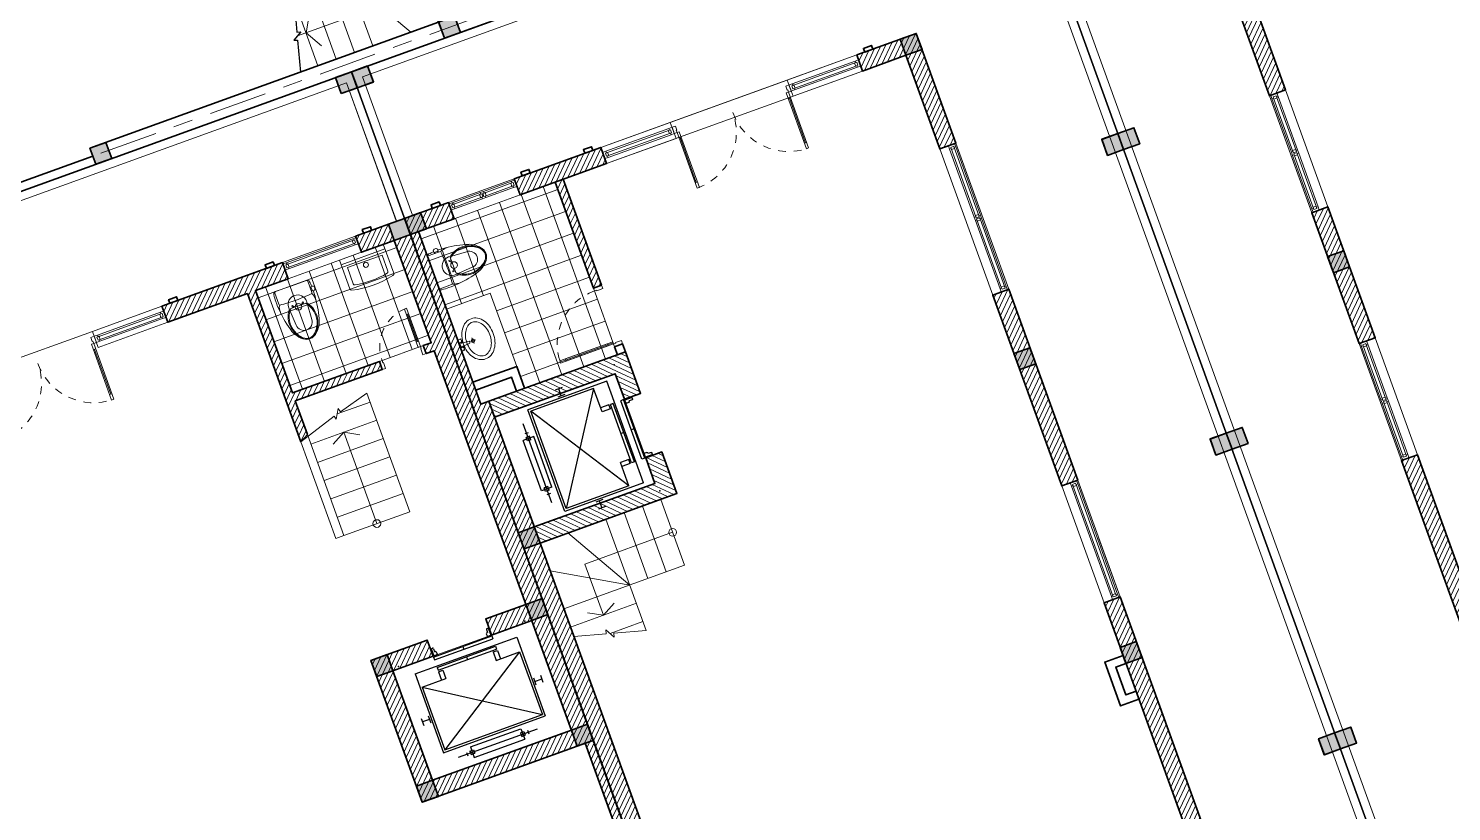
# Model space of a CAD drawing. Header units: millimetres. Extents: x 567980 to 569372, y 2065777 to 2066674.
# Drawn here: x 568701.67 to 568719.97, y 2066236.21 to 2066246.29 of the extents above; entities that cross this region are included whole.
import ezdxf

# ---------------------------------------------------------------- set-up
doc = ezdxf.new("R2010")
doc.units = ezdxf.units.MM
for name, pattern in [('CENTER', [3, 1.5, -0.5, 0.5, -0.5]), ('HIDDEN', [0.75, 0.5, -0.25]), ('HIDDEN2', [0.1875, 0.125, -0.0625])]:
    doc.linetypes.add(name, pattern=pattern)
for name, color, linetype, lineweight in [('A-COT VACH', 2, 'Continuous', 35), ('A-CUA', 25, 'Continuous', 5), ('A-HATCH', 251, 'Continuous', 5), ('A-KINH', 152, 'Continuous', 13), ('A-KY HIEU', 34, 'Continuous', 20), ('A-NET CAT', 214, 'Continuous', 30), ('A-NET THAY', 125, 'Continuous', 18), ('A-NOI THAT', 44, 'Continuous', 9), ('A-TRUC', 250, 'CENTER', 5), ('A-TUONG', 255, 'Continuous', 35), ('boDnv', 54, 'Continuous', 25), ('E-NoiThat', 32, 'Continuous', 9)]:
    doc.layers.add(name, color=color, linetype=linetype, lineweight=lineweight)
for name, color, linetype in [('A-NOITHAT', 252, 'Continuous'), ('ChiaLo', 128, 'CENTER'), ('LoLK', 6, 'Continuous')]:
    doc.layers.add(name, color=color, linetype=linetype)
pattern_1 = [(45, (-145477.46, 881910), (-39.7747564, 39.7747564), [])]
pattern_2 = [(45.000061, (-272.24586, 729.718506), (-0.039774799, 0.039774714), [])]
pattern_3 = [(45, (0, 0), (-39.7748, 39.7748), [])]
pattern_4 = [(45.0000611, (-9276.452184, -2120.597196), (-0.03977479885, 0.03977471403), [])]
pattern_5 = [(45.000061, (-291.638894, 680.583354), (-0.039774799, 0.039774714), [])]

# ---------------------------------------------------------------- blocks, each defined once
blk = doc.blocks.new('NEN')
at = {"layer": 'ChiaLo', "ltscale": 5}
for points in [[(22.483, -138.604), (-21.838, -16.064)], [(-2.003, -129.707), (35.612, -116.102)], [(14.576, -143.204), (8.341, -125.966)]]:
    blk.add_lwpolyline(points, dxfattribs=at)
at = {"layer": 'LoLK'}
for points in [[(14.764, -117.262), (-4.044, -124.065), (-2.003, -129.707), (16.804, -122.904)], [(25.268, -119.843), (16.804, -122.904), (22.483, -138.604), (30.389, -134.004)], [(16.804, -122.904), (8.341, -125.966), (14.576, -143.204), (22.483, -138.604)], [(8.341, -125.966), (-2.003, -129.707), (3.211, -144.125), (9.234, -146.312), (14.576, -143.204)]]:
    blk.add_lwpolyline(points, close=True, dxfattribs=at)
blk = doc.blocks.new('NEN I02')
at = {"layer": 'LoLK'}
for points in [[(-15.332, 29), (-15.332, 20), (1.363, 20), (-0.274, 29)], [(-21.332, 20), (-21.332, 0), (-15.332, 0), (-15.332, 20)], [(-15.332, 20), (-15.332, 11), (3, 11), (1.363, 20)], [(-15.332, 11), (-15.332, 0), (0, 0), (4.105, 4.919), (3, 11)]]:
    blk.add_lwpolyline(points, close=True, dxfattribs=at)
blk = doc.blocks.new('cot 220')
at = {"layer": 'A-COT VACH'}
h = blk.add_hatch(color=256, dxfattribs=at)
h.dxf.hatch_style = 1
h.paths.add_polyline_path([(110, 110), (-110, 110), (-110, -110), (110, -110)])
blk.add_lwpolyline([(-110, -110), (110, -110), (110, 110), (-110, 110)], close=True, dxfattribs=at)
blk = doc.blocks.new('C I2')
at = {"layer": 'A-NET THAY'}
for points in [[(0, 3049), (0, 0), (9000, 1637), (9000, 18332), (0, 18332), (0, 16332)], [(110, 3049), (110, 132), (8890, 1728), (8890, 18222), (110, 18222), (110, 16332)]]:
    blk.add_lwpolyline(points, dxfattribs=at)
at = {"layer": 'A-COT VACH', "xscale": -1}
for p in [(110, 18222), (8890, 14122), (8890, 10022), (8890, 5922)]:
    blk.add_blockref('cot 220', p, dxfattribs=at)
blk = doc.blocks.new('CI1')
at = {"layer": 'A-NET THAY'}
for points in [[(0, 16332), (0, 18332), (-11000, 18332), (-11000, 3000), (-6081, -1106), (0, 0), (0, 3049)], [(-110, 16332), (-110, 18222), (-10890, 18222), (-10890, 3051), (-6050, -988), (-110, 92), (-110, 3049)]]:
    blk.add_lwpolyline(points, dxfattribs=at)
at = {"layer": 'A-COT VACH'}
blk.add_blockref('cot 220', (-110, 18222), dxfattribs=at)
blk = doc.blocks.new('AP11B2')
at = {"layer": 'A-NOITHAT'}
for p, q in [((558, 1417), (-568, 1417)), ((-435, 1392), (-435, 1442)), ((-385, 1392), (-385, 1442)), ((-335, 1442), (-385, 1442)), ((-335, 1392), (-385, 1392)), ((360, 1492), (-360, 1492)), ((-360, 1342), (-360, 1492)), ((360, 1342), (-360, 1342)), ((-335, 1392), (-335, 1442)), ((385, 1442), (335, 1442)), ((335, 1392), (335, 1442)), ((385, 1392), (335, 1392)), ((360, 1342), (360, 1492)), ((385, 1392), (385, 1442)), ((435, 1392), (435, 1442)), ((-725, 166), (-725, 1292)), ((725, 1292), (-725, 1292)), ((-695, 366), (-695, 1262)), ((695, 1262), (-695, 1262)), ((695, 366), (-695, 1262)), ((-695, 366), (695, 1262)), ((695, 366), (695, 1262)), ((725, 166), (725, 1292)), ((-850, 757), (-850, 857)), ((-750, 807), (-850, 807)), ((-750, 757), (-750, 857)), ((750, 757), (750, 857)), ((750, 807), (850, 807)), ((850, 757), (850, 857)), ((-360, 366), (-695, 366)), ((-420, 246), (-420, 366)), ((-360, 246), (-420, 246)), ((417, 226), (-417, 226)), ((-417, 186), (-417, 226)), ((-360, 246), (-360, 366)), ((0, 186), (0, 226)), ((695, 366), (360, 366)), ((360, 246), (360, 366)), ((420, 246), (360, 246)), ((417, 186), (417, 226)), ((420, 246), (420, 366)), ((725, 166), (-725, 166)), ((417, 186), (-417, 186)), ((417, 79), (-417, 79)), ((-417, 39), (-417, 79)), ((417, 39), (-417, 39)), ((-407, -67), (-407, 25)), ((-367, 25), (-407, 25)), ((-357, -15), (-357, 15)), ((0, 39), (0, 79)), ((357, -15), (357, 15)), ((407, 25), (367, 25)), ((407, -67), (407, 25)), ((417, 39), (417, 79)), ((-387, -77), (-397, -77)), ((-377, -67), (-377, -25)), ((-367, -25), (-377, -25)), ((377, -25), (367, -25)), ((377, -67), (377, -25)), ((397, -77), (387, -77))]:
    blk.add_line(p, q, dxfattribs=at)
for centre, start, end in [((-367, 15), 0, 90), ((367, 15), 90, 180), ((-397, -67), 180, 270), ((-387, -67), 270, 0), ((-367, -15), 270, 0), ((367, -15), 180, 270), ((387, -67), 180, 270), ((397, -67), 270, 0)]:
    blk.add_arc(centre, 10, start, end, dxfattribs=at)
for p in [(-900, 0), (900, 0)]:
    blk.add_point(p, dxfattribs=at)
blk = doc.blocks.new('thang may')
at = {"layer": 'A-HATCH'}
h = blk.add_hatch(dxfattribs=at)
h.set_pattern_fill('ANSI31', color=256, scale=450)
h.set_pattern_definition(pattern_1)
h.paths.add_polyline_path([(0, 0), (-2120, 0), (-2120, 1940), (-1350, 1940), (-1350, 1720), (-1900, 1720), (-1900, 220), (0, 220)])
h = blk.add_hatch(dxfattribs=at)
h.set_pattern_fill('ANSI31', color=256, scale=450)
h.set_pattern_definition(pattern_1)
edge = h.paths.add_edge_path()
edge.add_line((0, 1720), (0, 1940))
edge.add_line((0, 1940), (-550, 1940))
edge.add_line((-550, 1940), (-550, 1720))
edge.add_line((-550, 1720), (0, 1720))
at = {"layer": 'A-NET THAY'}
blk.add_line((-1350, 1720), (-550, 1720), dxfattribs=at)
at = {"layer": 'A-TUONG'}
blk.add_lwpolyline([(0, 0), (-2120, 0), (-2120, 1940), (-1350, 1940), (-1350, 1720), (-1900, 1720), (-1900, 220), (0, 220)], close=True, dxfattribs=at)
blk.add_lwpolyline([(0, 1720), (0, 1940), (-550, 1940), (-550, 1720), (0, 1720)], dxfattribs=at)
at = {"layer": 'E-NoiThat', "xscale": 0.9583333333333351, "yscale": 0.9583333333333351, "zscale": 0.9583333333333351, "rotation": 180}
blk.add_blockref('AP11B2', (-950, 1744), dxfattribs=at)
blk = doc.blocks.new('A$C309909F8')
at = {"linetype": 'Continuous'}
for p, q in [((0, 0), (0, 393)), ((600, 0), (600, 393)), ((62, 125), (62, 345)), ((537, 125), (537, 345)), ((600, 62), (0, 62)), ((537, 125), (62, 125)), ((600, 0), (0, 0))]:
    blk.add_line(p, q, dxfattribs=at)
blk.add_circle((300, 172), 32.5, dxfattribs=at)
for centre, radius, start, end in [((25, 393), 25, 103.0639, 180), ((300, -792), 1242, 76.9429, 103.0639), ((85, 345), 22.5, 100.7136, 180), ((300, -792), 1179, 79.2936, 100.7136), ((515, 345), 22.5, 0, 79.2936), ((575, 393), 25, 0, 76.9429)]:
    blk.add_arc(centre, radius, start, end, dxfattribs=at)
blk = doc.blocks.new('xi')
for p, q in [((31751, -119432), (31751, -119586)), ((31977, -119418), (31763, -119418)), ((31977, -119418), (32191, -119418)), ((32202, -119432), (32202, -119586)), ((32234, -119513), (32202, -119517)), ((32215, -119526), (32202, -119526)), ((32215, -119516), (32215, -119571)), ((32256, -119534), (32256, -119553)), ((31855, -119684), (31870, -119914)), ((31858, -119700), (31867, -119700)), ((31879, -119691), (32075, -119691)), ((31900, -119663), (31900, -119691)), ((31902, -119661), (31912, -119661)), ((31914, -119663), (31914, -119691)), ((31914, -119678), (31927, -119678)), ((31929, -119680), (31929, -119691)), ((32025, -119680), (32025, -119691)), ((32040, -119678), (32027, -119678)), ((32040, -119663), (32040, -119691)), ((32052, -119661), (32042, -119661)), ((32054, -119663), (32054, -119691)), ((32098, -119684), (32083, -119914)), ((32096, -119700), (32087, -119700)), ((32215, -119563), (32202, -119563)), ((32234, -119573), (32202, -119569))]:
    blk.add_line(p, q)
blk.add_circle((31977, -119703), 42.5)
for points in [[(31732, -119673), (31727, -119629), (31725, -119585), (31726, -119541)], [(31726, -119541), (31726, -119510), (31728, -119478), (31732, -119447)], [(31732, -119447), (31733, -119431), (31746, -119418), (31763, -119418)], [(31751, -119432), (31751, -119424), (31758, -119418), (31766, -119418)], [(32187, -119418), (32195, -119418), (32202, -119424), (32202, -119432)], [(32191, -119418), (32207, -119418), (32220, -119431), (32221, -119447)], [(32221, -119447), (32224, -119469), (32226, -119492), (32226, -119514)], [(31790, -119971), (31759, -119874), (31740, -119774), (31732, -119673)], [(31735, -119709), (31735, -119679), (31738, -119650), (31744, -119622)], [(31744, -119622), (31747, -119614), (31752, -119607), (31758, -119601)], [(31758, -119601), (31754, -119597), (31751, -119592), (31751, -119586)], [(31977, -119611), (31904, -119610), (31831, -119607), (31758, -119601)], [(31801, -119805), (31810, -119769), (31827, -119734), (31850, -119704)], [(31820, -119788), (31832, -119754), (31849, -119723), (31871, -119695)], [(31850, -119704), (31852, -119701), (31854, -119700), (31858, -119700)], [(31871, -119695), (31873, -119692), (31875, -119691), (31879, -119691)], [(31900, -119663), (31900, -119662), (31901, -119661), (31902, -119661)], [(31912, -119661), (31913, -119661), (31914, -119662), (31914, -119663)], [(31927, -119678), (31928, -119678), (31929, -119679), (31929, -119680)], [(32195, -119601), (32122, -119607), (32050, -119610), (31977, -119611)], [(32025, -119680), (32025, -119679), (32026, -119678), (32027, -119678)], [(32040, -119663), (32040, -119662), (32041, -119661), (32042, -119661)], [(32052, -119661), (32053, -119661), (32054, -119662), (32054, -119663)], [(32075, -119691), (32078, -119691), (32081, -119692), (32083, -119695)], [(32083, -119695), (32104, -119723), (32122, -119754), (32134, -119788)], [(32096, -119700), (32099, -119700), (32102, -119701), (32104, -119704)], [(32104, -119704), (32127, -119734), (32143, -119769), (32152, -119805)], [(32221, -119673), (32214, -119774), (32194, -119874), (32163, -119971)], [(32202, -119586), (32202, -119592), (32199, -119597), (32195, -119601)], [(32195, -119601), (32201, -119607), (32206, -119614), (32209, -119622)], [(32209, -119622), (32215, -119650), (32218, -119679), (32218, -119709)], [(32228, -119573), (32227, -119606), (32225, -119639), (32221, -119673)], [(31797, -119926), (31789, -119886), (31790, -119845), (31801, -119805)], [(31899, -120097), (31831, -120035), (31796, -119943), (31805, -119851)], [(31805, -119851), (31807, -119829), (31812, -119808), (31820, -119788)], [(32148, -119851), (32158, -119943), (32123, -120035), (32054, -120097)], [(32134, -119788), (32141, -119808), (32146, -119829), (32148, -119851)], [(32152, -119805), (32163, -119845), (32165, -119886), (32157, -119926)], [(31803, -120001), (31798, -119992), (31793, -119981), (31790, -119971)], [(31882, -120098), (31839, -120049), (31809, -119990), (31797, -119926)], [(31868, -120091), (31842, -120065), (31820, -120035), (31803, -120001)], [(31977, -120138), (31936, -120138), (31896, -120121), (31868, -120091)], [(31977, -120018), (31919, -120018), (31872, -119972), (31870, -119914)], [(32083, -119914), (32082, -119972), (32034, -120018), (31977, -120018)], [(32085, -120091), (32057, -120121), (32018, -120138), (31977, -120138)], [(32157, -119926), (32144, -119990), (32115, -120049), (32071, -120098)], [(32151, -120001), (32134, -120035), (32112, -120065), (32085, -120091)], [(32163, -119971), (32160, -119981), (32156, -119992), (32151, -120001)], [(32054, -120097), (32010, -120138), (31943, -120138), (31899, -120097)]]:
    blk.add_open_spline(points, degree=3)
for points in [[(32234, -119513), (32245, -119512), (32256, -119521), (32256, -119533), (32256, -119534), (32256, -119534), (32256, -119534)], [(31855, -119684), (31847, -119617), (31896, -119556), (31963, -119549), (31968, -119548), (31972, -119548), (31977, -119548)], [(31977, -119548), (32044, -119548), (32099, -119603), (32099, -119670), (32099, -119675), (32099, -119679), (32098, -119684)], [(32256, -119553), (32256, -119564), (32246, -119574), (32234, -119574), (32234, -119574), (32234, -119574), (32234, -119573)], [(32071, -120098), (32024, -120150), (31944, -120154), (31892, -120107), (31888, -120104), (31885, -120101), (31882, -120098)]]:
    blk.add_open_spline(points, degree=3, knots=[0, 0, 0, 0, 1, 1, 1, 2, 2, 2, 2])
blk = doc.blocks.new('*U367')
at = {"layer": 'A-CUA', "color": 32}
for points in [[(60, -40), (45, -40), (45, -18), (0, -18), (0, -40), (0, -40), (0, -82), (0, -82), (0, -103), (45, -103), (45, -82), (60, -82)], [(30, -82), (60, -82), (60, -40), (30, -40)], [(940, -40), (955, -40), (955, -18), (1000, -18), (1000, -40), (1000, -40), (1000, -82), (1000, -82), (1000, -103), (955, -103), (955, -82), (940, -82)], [(970, -82), (940, -82), (940, -40), (970, -40)]]:
    blk.add_lwpolyline(points, close=True, dxfattribs=at)
at = {"layer": 'A-CUA', "color": 37, "lineweight": -2}
for points in [[(45, -18), (955, -18), (955, -40), (45, -40)], [(45, -82), (955, -82), (955, -103), (45, -103)]]:
    blk.add_lwpolyline(points, close=True, dxfattribs=at)
blk = doc.blocks.new('*U368')
at = {"layer": 'A-CUA', "color": 32}
for points in [[(60, -40), (45, -40), (45, -18), (0, -18), (0, -40), (0, -40), (0, -82), (0, -82), (0, -103), (45, -103), (45, -82), (60, -82)], [(30, -82), (60, -82), (60, -40), (30, -40)], [(890, -40), (905, -40), (905, -18), (950, -18), (950, -40), (950, -40), (950, -82), (950, -82), (950, -103), (905, -103), (905, -82), (890, -82)], [(920, -82), (890, -82), (890, -40), (920, -40)]]:
    blk.add_lwpolyline(points, close=True, dxfattribs=at)
at = {"layer": 'A-CUA', "color": 37, "lineweight": -2}
for points in [[(45, -18), (905, -18), (905, -40), (45, -40)], [(45, -82), (905, -82), (905, -103), (45, -103)]]:
    blk.add_lwpolyline(points, close=True, dxfattribs=at)
blk = doc.blocks.new('*U375')
for p, q in [((90, -100), (50, -100)), ((70, -100), (70, -917)), ((2043, -100), (2083, -100)), ((2063, -100), (2063, -917)), ((90, -917), (50, -917)), ((2043, -917), (2083, -917))]:
    blk.add_line(p, q)
for points in [[(0, 113), (60, 113), (60, 40), (50, 40), (50, 0), (0, 0)], [(50, 0), (90, 0), (90, -1017), (50, -1017)], [(2083, 0), (2043, 0), (2043, -1017), (2083, -1017)], [(2133, 113), (2073, 113), (2073, 40), (2083, 40), (2083, 0), (2133, 0)]]:
    blk.add_lwpolyline(points, close=True)
at = {"linetype": 'HIDDEN2'}
for centre, start, end in [((50, 0), 270, 0), ((2083, 0), 180, 270)]:
    blk.add_arc(centre, 1017, start, end, dxfattribs=at)
blk = doc.blocks.new('*U376')
blk.add_line((-70, 100), (-70, 600))
for points in [[(-50, 0), (-50, 700), (-90, 700), (-90, 0)], [(-50, 100), (-90, 100), (-90, 600), (-50, 600)], [(-800, -147), (-740, -147), (-740, -40), (-750, -40), (-750, 0), (-800, 0)], [(0, -147), (-60, -147), (-60, -40), (-50, -40), (-50, 0), (0, 0)]]:
    blk.add_lwpolyline(points, close=True)
at = {"linetype": 'HIDDEN'}
blk.add_arc((-50, 0), 700, 90, 180, dxfattribs=at)
blk = doc.blocks.new('cum tm 2')
at = {"layer": 'A-HATCH'}
h = blk.add_hatch(dxfattribs=at)
h.set_pattern_fill('ANSI31', color=256, scale=450)
h.set_pattern_definition(pattern_3)
h.paths.add_polyline_path([(0, 0), (0, -220), (-1650, -220), (-1650, -570), (-1870, -570), (-1870, 0)])
h = blk.add_hatch(dxfattribs=at)
h.set_pattern_fill('ANSI31', color=256, scale=450)
h.set_pattern_definition(pattern_3)
edge = h.paths.add_edge_path()
edge.add_line((0, -1940), (-1870, -1940))
edge.add_line((-1870, -1940), (-1870, -1370))
edge.add_line((-1870, -1370), (-1650, -1370))
edge.add_line((-1650, -1370), (-1650, -1720))
edge.add_line((-1650, -1720), (0, -1720))
edge.add_line((0, -1720), (0, -1940))
at = {"layer": 'A-NET THAY'}
blk.add_line((-1650, -1370), (-1650, -570), dxfattribs=at)
at = {"layer": 'A-TUONG'}
for points in [[(0, 0), (0, -220), (-1650, -220), (-1650, -570), (-1870, -570), (-1870, 0), (0, 0)], [(0, -1940), (-1870, -1940), (-1870, -1370), (-1650, -1370), (-1650, -1720), (0, -1720), (0, -1940)]]:
    blk.add_lwpolyline(points, dxfattribs=at)
at = {"layer": 'E-NoiThat', "xscale": 0.9583333333333354, "yscale": 0.9583333333333354, "zscale": 0.9583333333333354, "rotation": 270}
blk.add_blockref('AP11B2', (-1674, -970), dxfattribs=at)
blk = doc.blocks.new('A$C78CE4EF6')
at = {"linetype": 'Continuous'}
for points in [[(40, 215, 0.136399), (60, 141, 0.10697), (119, 79, 0.081394), (196, 43, 0.069468), (290, 30, 0.069468), (384, 43, 0.081394), (461, 79, 0.10697), (520, 141, 0.136399), (540, 215, 0.136399), (520, 289, 0.10697), (461, 351, 0.081394), (384, 387, 0.069468), (290, 400, 0.069468), (196, 387, 0.081394), (119, 351, 0.10697), (60, 289, 0.136399)], [(83, 215, 0.136399), (97, 164, 0.10697), (144, 114, 0.081394), (208, 84, 0.069468), (290, 73, 0.069468), (372, 84, 0.081394), (436, 114, 0.10697), (483, 164, 0.136399), (497, 215, 0.136399), (483, 266, 0.10697), (436, 316, 0.081394), (372, 346, 0.069468), (290, 357, 0.069468), (208, 346, 0.081394), (144, 316, 0.10697), (97, 266, 0.136399)]]:
    blk.add_lwpolyline(points, format="xyb", close=True, dxfattribs=at)
for points in [[(273, 408), (220, 408), (220, 428), (220, 448), (290, 448), (360, 448), (360, 428), (360, 408), (308, 408)], [(323, 438), (258, 438)], [(260, 428), (271, 428)], [(320, 428), (310, 428)], [(255, 282), (290, 282), (326, 282)], [(290, 251), (290, 308)]]:
    blk.add_lwpolyline(points, dxfattribs=at)
blk.add_lwpolyline([(258, 418), (267, 418, -0.385832), (272, 413), (279, 326, 0.270314), (302, 326), (309, 413, -0.385832), (314, 418), (323, 418)], format="xyb", dxfattribs=at)
for centre, radius in [((240, 428), 20), ((340, 428), 20), ((290, 282), 21.6), ((290, 282), 17.2)]:
    blk.add_circle(centre, radius, dxfattribs=at)
blk = doc.blocks.new('*U370')
at = {"layer": 'A-CUA', "color": 32}
for points in [[(60, -40), (45, -40), (45, -18), (0, -18), (0, -40), (0, -40), (0, -82), (0, -82), (0, -103), (45, -103), (45, -82), (60, -82)], [(30, -82), (60, -82), (60, -40), (30, -40)], [(443, -82), (413, -82), (413, -40), (443, -40)], [(473, -82), (457, -82), (457, -40), (473, -40), (473, -18), (427, -18), (427, -40), (443, -40), (443, -82), (427, -82), (427, -103), (473, -103)], [(457, -82), (487, -82), (487, -40), (457, -40)], [(840, -40), (855, -40), (855, -18), (900, -18), (900, -40), (900, -40), (900, -82), (900, -82), (900, -103), (855, -103), (855, -82), (840, -82)], [(870, -82), (840, -82), (840, -40), (870, -40)]]:
    blk.add_lwpolyline(points, close=True, dxfattribs=at)
at = {"layer": 'A-CUA', "color": 37, "lineweight": -2}
for points in [[(45, -18), (427, -18), (427, -40), (45, -40)], [(45, -82), (427, -82), (427, -103), (45, -103)], [(855, -18), (473, -18), (473, -40), (855, -40)], [(855, -82), (473, -82), (473, -103), (855, -103)]]:
    blk.add_lwpolyline(points, close=True, dxfattribs=at)
blk = doc.blocks.new('*U372')
at = {"layer": 'A-CUA', "color": 32}
for points in [[(60, -40), (45, -40), (45, -18), (0, -18), (0, -40), (0, -40), (0, -82), (0, -82), (0, -103), (45, -103), (45, -82), (60, -82)], [(30, -82), (60, -82), (60, -40), (30, -40)], [(992, -82), (962, -82), (962, -40), (992, -40)], [(1022, -82), (1007, -82), (1007, -40), (1022, -40), (1022, -18), (977, -18), (977, -40), (992, -40), (992, -82), (977, -82), (977, -103), (1022, -103)], [(1007, -82), (1037, -82), (1037, -40), (1007, -40)], [(1940, -40), (1955, -40), (1955, -18), (2000, -18), (2000, -40), (2000, -40), (2000, -82), (2000, -82), (2000, -103), (1955, -103), (1955, -82), (1940, -82)], [(1970, -82), (1940, -82), (1940, -40), (1970, -40)]]:
    blk.add_lwpolyline(points, close=True, dxfattribs=at)
at = {"layer": 'A-CUA', "color": 37, "lineweight": -2}
for points in [[(45, -18), (977, -18), (977, -40), (45, -40)], [(45, -82), (977, -82), (977, -103), (45, -103)], [(1955, -18), (1022, -18), (1022, -40), (1955, -40)], [(1955, -82), (1022, -82), (1022, -103), (1955, -103)]]:
    blk.add_lwpolyline(points, close=True, dxfattribs=at)
blk = doc.blocks.new('*U407')
at = {"layer": 'A-CUA', "color": 32}
for points in [[(60, -40), (45, -40), (45, -18), (0, -18), (0, -40), (0, -40), (0, -82), (0, -82), (0, -103), (45, -103), (45, -82), (60, -82)], [(30, -82), (60, -82), (60, -40), (30, -40)], [(1540, -40), (1555, -40), (1555, -18), (1600, -18), (1600, -40), (1600, -40), (1600, -82), (1600, -82), (1600, -103), (1555, -103), (1555, -82), (1540, -82)], [(1570, -82), (1540, -82), (1540, -40), (1570, -40)]]:
    blk.add_lwpolyline(points, close=True, dxfattribs=at)
at = {"layer": 'A-CUA', "color": 37, "lineweight": -2}
for points in [[(45, -18), (1555, -18), (1555, -40), (45, -40)], [(45, -82), (1555, -82), (1555, -103), (45, -103)]]:
    blk.add_lwpolyline(points, close=True, dxfattribs=at)
blk = doc.blocks.new('*U371')
at = {"layer": 'A-CUA', "color": 32}
for points in [[(60, -40), (45, -40), (45, -18), (0, -18), (0, -40), (0, -40), (0, -82), (0, -82), (0, -103), (45, -103), (45, -82), (60, -82)], [(30, -82), (60, -82), (60, -40), (30, -40)], [(793, -82), (763, -82), (763, -40), (793, -40)], [(822, -82), (807, -82), (807, -40), (822, -40), (822, -18), (777, -18), (777, -40), (793, -40), (793, -82), (777, -82), (777, -103), (822, -103)], [(807, -82), (837, -82), (837, -40), (807, -40)], [(1540, -40), (1555, -40), (1555, -18), (1600, -18), (1600, -40), (1600, -40), (1600, -82), (1600, -82), (1600, -103), (1555, -103), (1555, -82), (1540, -82)], [(1570, -82), (1540, -82), (1540, -40), (1570, -40)]]:
    blk.add_lwpolyline(points, close=True, dxfattribs=at)
at = {"layer": 'A-CUA', "color": 37, "lineweight": -2}
for points in [[(45, -18), (777, -18), (777, -40), (45, -40)], [(45, -82), (777, -82), (777, -103), (45, -103)], [(1555, -18), (822, -18), (822, -40), (1555, -40)], [(1555, -82), (822, -82), (822, -103), (1555, -103)]]:
    blk.add_lwpolyline(points, close=True, dxfattribs=at)
blk = doc.blocks.new('*U377')
blk.add_line((-100, 70), (-867, 70))
for points in [[(147, 1067), (147, 1007), (40, 1007), (40, 1017), (0, 1017), (0, 1067)], [(0, 50), (-967, 50), (-967, 90), (0, 90)], [(-100, 50), (-100, 90), (-867, 90), (-867, 50)], [(147, 0), (147, 60), (40, 60), (40, 50), (0, 50), (0, 0)]]:
    blk.add_lwpolyline(points, close=True)
at = {"linetype": 'HIDDEN'}
blk.add_arc((0, 50), 967, 90, 180, dxfattribs=at)
blk = doc.blocks.new('cum t1 dh i')
at = {"layer": 'A-HATCH'}
h = blk.add_hatch(dxfattribs=at)
h.set_pattern_fill('ANSI31', color=256, scale=0.45, angle=0.0001)
h.set_pattern_definition(pattern_5)
h.paths.add_polyline_path([(8.88, -4.197), (8.88, -3.737), (10.07, -3.737), (10.07, -3.627), (8.88, -3.627), (8.88, -2.227), (9.33, -2.227), (9.33, -2.007), (7.68, -2.007), (7.68, -2.227), (8.77, -2.227), (8.77, -4.256)])
h = blk.add_hatch(dxfattribs=at)
h.set_pattern_fill('ANSI31', color=256, scale=0.45, angle=0.0001)
h.set_pattern_definition(pattern_5)
h.paths.add_polyline_path([(10.78, -2.007), (10.78, -2.227), (10.33, -2.227), (10.33, -2.007)])
h = blk.add_hatch(dxfattribs=at)
h.set_pattern_fill('ANSI31', color=256, scale=0.45, angle=0.0001)
h.set_pattern_definition(pattern_4)
h.paths.add_polyline_path([(11.787, -15.146), (11, -15.289), (11, -2.007), (11.6, -2.007), (11.6, -2.227), (11.11, -2.227), (11.11, -4.587), (11.22, -4.587), (11.22, -11.037), (11.11, -11.037), (11.11, -15.046), (11.748, -14.93)])
h = blk.add_hatch(dxfattribs=at)
h.set_pattern_fill('ANSI31', color=256, scale=0.45, angle=0.0001)
h.set_pattern_definition(pattern_4)
h.paths.add_polyline_path([(12.5, -2.007), (13.685, -2.007), (13.685, -2.227), (12.5, -2.227)])
h = blk.add_hatch(dxfattribs=at)
h.set_pattern_fill('ANSI31', color=256, scale=0.45, angle=0.0001)
h.set_pattern_definition(pattern_4)
h.paths.add_polyline_path([(17.185, -2.007), (18, -2.007), (18, -3.507), (17.78, -3.507), (17.78, -2.227), (17.185, -2.227)])
h = blk.add_hatch(dxfattribs=at)
h.set_pattern_fill('ANSI31', color=256, scale=0.45, angle=0.0001)
h.set_pattern_definition(pattern_2)
edge = h.paths.add_edge_path()
edge.add_line((22.22, -4.307), (22.22, -2.227))
edge.add_line((22.22, -2.227), (22.815, -2.227))
edge.add_line((22.815, -2.227), (22.815, -2.007))
edge.add_line((22.815, -2.007), (22, -2.007))
edge.add_line((22, -2.007), (22, -4.307))
edge.add_line((22, -4.307), (22.22, -4.307))
at = {"layer": 'A-HATCH', "ltscale": 100, "transparency": 33554687}
h = blk.add_hatch(dxfattribs=at)
h.set_pattern_fill('_USER', color=256, scale=0.3, angle=0.0001, double=1, pattern_type=0)
h.set_pattern_definition([(6.1e-05, (-5228.4886, -144.69326), (-3.2e-07, 0.3), []), (90.000061, (-5228.4886, -144.69326), (-0.3, -3.2e-07), [])])
h.paths.add_polyline_path([(9.33, -2.227), (8.88, -2.227), (8.88, -3.627), (10.07, -3.627), (10.67, -3.627), (10.78, -3.627), (10.78, -2.227), (10.33, -2.227)])
at = {"layer": 'A-HATCH'}
h = blk.add_hatch(dxfattribs=at)
h.set_pattern_fill('ANSI31', color=256, scale=0.45, angle=0.0001)
h.set_pattern_definition(pattern_5)
h.paths.add_polyline_path([(10.78, -2.227), (10.78, -3.627), (10.67, -3.627), (10.67, -3.737), (10.78, -3.737), (10.78, -9.147), (11, -9.147), (11, -2.227)])
at = {"layer": 'A-HATCH', "ltscale": 100, "transparency": 33554687}
h = blk.add_hatch(dxfattribs=at)
h.set_pattern_fill('_USER', color=256, scale=0.3, angle=0.0001, double=1, pattern_type=0)
h.set_pattern_definition([(6.1e-05, (-5284.38873, -144.69332), (-3.2e-07, 0.3), []), (90.000061, (-5284.38873, -144.69332), (-0.3, -3.2e-07), [])])
h.paths.add_polyline_path([(12.98, -3.677), (12.98, -2.227), (12.5, -2.227), (11.6, -2.227), (11.11, -2.227), (11.11, -3.287), (11.71, -3.287), (11.71, -4.287), (11.71, -4.587), (12.98, -4.587), (12.98, -4.477)])
at = {"layer": 'A-HATCH'}
h = blk.add_hatch(dxfattribs=at)
h.set_pattern_fill('ANSI31', color=256, scale=0.45, angle=0.0001)
h.set_pattern_definition(pattern_4)
h.paths.add_polyline_path([(13.09, -3.677), (13.09, -2.227), (12.98, -2.227), (12.98, -3.677)])
h = blk.add_hatch(dxfattribs=at)
h.set_pattern_fill('ANSI31', color=256, scale=0.45, angle=0.0001)
h.set_pattern_definition(pattern_4)
h.paths.add_polyline_path([(18, -8.117), (17.78, -8.117), (17.78, -5.507), (18, -5.507)])
h = blk.add_hatch(dxfattribs=at)
h.set_pattern_fill('ANSI31', color=256, scale=0.45, angle=0.0001)
h.set_pattern_definition(pattern_2)
h.paths.add_polyline_path([(22, -7.697), (22.22, -7.697), (22.22, -5.907), (22, -5.907)])
h = blk.add_hatch(dxfattribs=at)
h.set_pattern_fill('ANSI31', color=256, scale=0.45, angle=0.0001)
h.set_pattern_definition(pattern_5)
h.paths.add_polyline_path([(10.89, -9.147), (11, -9.147), (11, -15.289), (10.961, -15.073), (10.89, -15.086)])
h = blk.add_hatch(dxfattribs=at)
h.set_pattern_fill('ANSI31', color=256, scale=0.45, angle=0.0001)
h.set_pattern_definition(pattern_2)
h.paths.add_polyline_path([(22.22, -9.297), (22, -9.297), (22, -13.029), (22.22, -13.029)])
h = blk.add_hatch(dxfattribs=at)
h.set_pattern_fill('ANSI31', color=256, scale=0.45, angle=0.0001)
h.set_pattern_definition(pattern_4)
h.paths.add_polyline_path([(16.175, -14.124), (17.78, -13.833), (17.78, -9.717), (18, -9.717), (18, -14.016), (16.214, -14.341)])
at = {"layer": 'A-KINH'}
for points in [[(13.685, -2.007), (17.185, -2.007), (17.185, -2.227), (13.685, -2.227)], [(22, -4.307), (22.22, -4.307), (22.22, -5.907), (22, -5.907)], [(22, -7.697), (22.22, -7.697), (22.22, -9.297), (22, -9.297)]]:
    blk.add_lwpolyline(points, close=True, dxfattribs=at)
at = {"layer": 'A-KY HIEU'}
for points in [[(8.77, -4.256), (9.282, -4.09), (9.295, -4.138), (9.365, -4.015), (9.378, -4.064), (9.78, -3.956)], [(9.148, -4.427), (9.33, -4.327), (9.512, -4.427)], [(9.33, -4.327), (9.33, -5.577)], [(11.67, -7.677), (11.67, -6.977), (12.87, -6.977)], [(11.488, -7.577), (11.67, -7.677), (11.852, -7.577)], [(11, -7.747), (11, -7.747)], [(11.22, -7.806), (11.622, -7.914), (11.635, -7.866), (11.705, -7.988), (11.718, -7.94), (12.12, -8.047)]]:
    blk.add_lwpolyline(points, dxfattribs=at)
for centre in [(9.33, -5.577), (12.87, -6.977)]:
    blk.add_circle(centre, 0.05, dxfattribs=at)
at = {"layer": 'A-NET THAY'}
for p, q in [((5.13, -2.007), (6.73, -2.007)), ((14.635, -2.007), (16.235, -2.007)), ((14.635, -2.007), (16.235, -2.007)), ((10.07, -3.627), (10.67, -3.627)), ((12.98, -4.477), (12.98, -3.677)), ((9.78, -3.956), (9.78, -5.577)), ((9.33, -4.077), (9.78, -4.077)), ((8.88, -4.327), (9.78, -4.327)), ((8.88, -4.577), (9.78, -4.577)), ((8.88, -4.827), (9.78, -4.827)), ((8.88, -5.077), (9.78, -5.077)), ((8.88, -5.327), (9.78, -5.327)), ((8.88, -5.577), (9.78, -5.577)), ((12.12, -7.427), (11.6, -6.527)), ((12.12, -6.527), (12.12, -8.047)), ((12.37, -6.527), (12.37, -7.427)), ((12.62, -6.527), (12.62, -7.427)), ((12.87, -6.527), (12.87, -7.427)), ((12.12, -7.427), (11.22, -6.907)), ((12.87, -7.427), (11.22, -7.427)), ((12.12, -7.677), (11.22, -7.677)), ((12.12, -7.927), (11.67, -7.927)), ((18, -9.717), (18, -8.917))]:
    blk.add_line(p, q, dxfattribs=at)
for points in [[(29, -2.453), (29, 0), (20, 0), (20, -16.695), (29, -15.058), (29, -12.009)], [(28.89, -2.453), (28.89, -0.11), (20.11, -0.11), (20.11, -16.563), (28.89, -14.967), (28.9, -12.027)], [(8.88, -4.197), (8.88, -5.577), (8.77, -5.577), (8.77, -4.256)]]:
    blk.add_lwpolyline(points, dxfattribs=at)
for points in [[(6.73, -2.007), (7.68, -2.007), (7.68, -2.227), (6.73, -2.227)], [(9.33, -2.007), (10.33, -2.007), (10.33, -2.227), (9.33, -2.227)], [(12.5, -2.227), (11.6, -2.227), (11.6, -2.007), (12.5, -2.007)], [(14.635, -2.007), (13.685, -2.007), (13.685, -2.227), (14.635, -2.227)], [(16.235, -2.007), (17.185, -2.007), (17.185, -2.227), (16.235, -2.227)], [(18, -5.507), (17.78, -5.507), (17.78, -3.507), (18, -3.507)], [(22, -5.907), (22.22, -5.907), (22.22, -4.307), (22, -4.307)], [(18, -9.717), (17.78, -9.717), (17.78, -8.117), (18, -8.117)]]:
    blk.add_lwpolyline(points, close=True, dxfattribs=at)
at = {"layer": 'A-NOI THAT'}
blk.add_lwpolyline([(11.11, -4.287), (11.71, -4.287), (11.71, -3.287), (11.11, -3.287)], close=True, dxfattribs=at)
at = {"layer": 'A-TUONG'}
for p, q in [((11, -2), (11, -15.282)), ((8.77, -9.147), (8.66, -9.147)), ((10.89, -9.147), (10.78, -9.147)), ((10.89, -15.086), (10.89, -9.147))]:
    blk.add_line(p, q, dxfattribs=at)
for points in [[(8.88, -4.197), (8.88, -3.737), (10.07, -3.737), (10.07, -3.627), (8.88, -3.627), (8.88, -2.227), (9.33, -2.227), (9.33, -2.007), (7.68, -2.007), (7.68, -2.227), (8.77, -2.227), (8.77, -4.256)], [(7.79, -2.007), (7.79, -1.957), (7.9, -1.957), (7.9, -2.007)], [(9.11, -2.007), (9.11, -1.957), (9.22, -1.957), (9.22, -2.007)], [(10.44, -2.007), (10.44, -1.957), (10.55, -1.957), (10.55, -2.007)], [(11.787, -15.146), (11, -15.289), (11, -2.007), (11.6, -2.007), (11.6, -2.227), (11.11, -2.227), (11.11, -4.587), (11.22, -4.587), (11.22, -11.037), (11.11, -11.037), (11.11, -15.046), (11.748, -14.93)], [(11.38, -2.007), (11.38, -1.957), (11.49, -1.957), (11.49, -2.007)], [(12.5, -2.007), (13.685, -2.007), (13.685, -2.227), (12.5, -2.227)], [(12.72, -2.007), (12.72, -1.957), (12.61, -1.957), (12.61, -2.007)], [(13.465, -2.007), (13.465, -1.957), (13.575, -1.957), (13.575, -2.007)], [(17.185, -2.007), (18, -2.007), (18, -3.507), (17.78, -3.507), (17.78, -2.227), (17.185, -2.227)], [(17.295, -2.007), (17.295, -1.957), (17.405, -1.957), (17.405, -2.007)], [(13.09, -3.677), (13.09, -2.227), (12.98, -2.227), (12.98, -3.677)], [(13.09, -4.477), (13.09, -4.587), (12.98, -4.587), (12.98, -4.477)], [(10.89, -9.147), (11, -9.147), (11, -15.289), (10.961, -15.073), (10.89, -15.086)], [(22.22, -9.297), (22, -9.297), (22, -13.029), (22.22, -13.029)]]:
    blk.add_lwpolyline(points, close=True, dxfattribs=at)
for points in [[(10.78, -2.007), (10.78, -2.227), (10.33, -2.227), (10.33, -2.007), (10.78, -2.007)], [(22.22, -4.307), (22.22, -2.227), (22.815, -2.227), (22.815, -2.007), (22, -2.007), (22, -4.307), (22.22, -4.307)], [(10.78, -2.227), (10.78, -3.627), (10.67, -3.627), (10.67, -3.737), (10.78, -3.737), (10.78, -9.147), (11, -9.147), (11, -2.227), (10.78, -2.227)], [(11.11, -4.287), (11.71, -4.287), (11.71, -4.587)], [(11.11, -4.397), (11.6, -4.397), (11.6, -4.587)], [(18, -8.117), (17.78, -8.117), (17.78, -5.507), (18, -5.507), (18, -8.117)], [(22, -7.697), (22.22, -7.697), (22.22, -5.907), (22, -5.907), (22, -7.697)], [(16.175, -14.124), (17.78, -13.833), (17.78, -9.717), (18, -9.717), (18, -14.016), (16.214, -14.341), (16.175, -14.124)], [(17.78, -10.437), (17.53, -10.437), (17.53, -11.037), (17.78, -11.037)], [(17.78, -10.547), (17.64, -10.547), (17.64, -10.927), (17.78, -10.927)]]:
    blk.add_lwpolyline(points, dxfattribs=at)
at = {"layer": 'A-TUONG', "elevation": 0}
blk.add_lwpolyline([(22, -9.297), (22.22, -9.297)], dxfattribs=at)
at = {"layer": 'A-COT VACH', "xscale": 0.001, "yscale": 0.001, "zscale": 0.001, "rotation": 6.109128234503596e-05}
for p in [(10.89, -2.117), (11.11, -2.117), (17.89, -2.117), (11.11, -6.417), (17.89, -6.417), (22.11, -6.617), (8.77, -7.317), (10.89, -7.317), (8.77, -9.037), (10.89, -9.037), (17.89, -10.437)]:
    blk.add_blockref('cot 220', p, dxfattribs=at)
at = {"layer": 'A-COT VACH', "xscale": 0.001, "yscale": 0.001, "zscale": 0.001}
for p in [(20.11, -4.21), (20.11, -8.31), (20.11, -12.41)]:
    blk.add_blockref('cot 220', p, dxfattribs=at)
at = {"layer": 'A-CUA', "extrusion": (0, 0, -1), "xscale": -0.0007500000000000003, "yscale": 0.0007500000000000003, "zscale": -0.0007500000000000003, "rotation": 359.9999389087176}
for name, p in [('*U375', (-5.13, -2.159)), ('*U375', (-14.635, -2.159)), ('*U376', (-10.67, -3.627)), ('*U377', (-12.98, -4.477))]:
    blk.add_blockref(name, p, dxfattribs=at)
at = {"layer": 'A-CUA', "yscale": 0.001, "zscale": 0.001}
for name, p, xscale, rotation in [('*U368', (7.68, -2.056), -0.001, 6.109128234503596e-05), ('*U367', (9.33, -2.007), 0.001, 6.109128234503596e-05), ('*U370', (11.6, -2.007), 0.001, 6.109128234503596e-05), ('*U368', (13.685, -2.056), 0.001, 6.109128234503596e-05), ('*U368', (17.185, -2.056), -0.001, 6.109128234503596e-05), ('*U372', (18, -5.507), -0.001, 270.0000610912823), ('*U371', (22, -5.907), 0.001, 90.00006109128235), ('*U371', (22, -9.297), 0.001, 90.00006109128235), ('*U407', (18, -9.717), -0.001, 270.0000610912823)]:
    blk.add_blockref(name, p, dxfattribs=dict(at, xscale=xscale, rotation=rotation))
at = {"layer": 'A-NET THAY', "xscale": 0.001, "yscale": 0.001, "zscale": 0.001}
for name in ['CI1', 'C I2']:
    blk.add_blockref(name, (11, -18.332), dxfattribs=at)
at = {"layer": 'A-NOI THAT'}
for name, p, xscale, yscale, zscale, rotation in [('xi', (-22.647, 117.091), 0.001, 0.001, 0.001, 6.109128234503596e-05), ('A$C309909F8', (10.63, -2.227), 0.001, 0.001, 0.001, 180.0000610912823), ('xi', (-108.308, -34.764), 0.001, 0.001, 0.001, 90.00006109128235), ('A$C78CE4EF6', (11.603, -3.467), -0.0011, 0.0011, 0.0011, 90.00006109128235)]:
    blk.add_blockref(name, p, dxfattribs=dict(at, xscale=xscale, yscale=yscale, zscale=zscale, rotation=rotation))
at = {"layer": 'A-TUONG', "yscale": 0.001, "zscale": 0.001, "rotation": 6.109128234503596e-05}
for name, p, xscale in [('cum tm 2', (11.22, -4.587), -0.001), ('thang may', (10.78, -9.147), 0.001)]:
    blk.add_blockref(name, p, dxfattribs=dict(at, xscale=xscale))
blk = doc.blocks.new('MBT1 A1')
at = {"layer": 'A-NET CAT'}
blk.add_lwpolyline([(1.12, -9.38), (0.717, -9.488), (0.704, -9.439), (0.633, -9.562), (0.62, -9.514), (0.22, -9.621)], dxfattribs=at)
at = {"layer": 'A-NET THAY', "ltscale": 100}
for p, q in [((1.12, -8.63), (0.22, -8.11)), ((1.12, -8.63), (0.22, -8.63)), ((1.12, -8.88), (0.22, -8.88)), ((1.12, -9.13), (0.22, -9.13)), ((1.12, -9.38), (0.22, -9.38))]:
    blk.add_line(p, q, dxfattribs=at)
at = {"layer": 'A-NET THAY', "color": 251, "ltscale": 10}
blk.add_line((0.67, -9.498), (0.67, -8.18), dxfattribs=at)
at = {"layer": 'A-NET THAY', "ltscale": 10}
blk.add_lwpolyline([(0.446, -9.25), (0.67, -9.38), (0.894, -9.25)], dxfattribs=at)
at = {"layer": 'A-TRUC', "ltscale": 0.5}
blk.add_line((0.11, -16.89), (0.11, -2.11), dxfattribs=at)
at = {"layer": 'A-TUONG'}
for p, q in [((0, -17.11), (0, -2)), ((0.22, -12.5), (0.22, -7.73)), ((0.22, -12.5), (0.11, -12.5)), ((0.11, -16.78), (0.11, -12.5))]:
    blk.add_line(p, q, dxfattribs=at)
at = {"layer": 'A-TUONG', "ltscale": 100}
blk.add_lwpolyline([(1.84, -7.08), (1.84, -7.73), (0, -7.73), (0, -5.53), (1.84, -5.53), (1.84, -6.18), (1.62, -6.18), (1.62, -5.75), (0.22, -5.75), (0.22, -7.51), (1.62, -7.51), (1.62, -7.08)], close=True, dxfattribs=at)
at = {"layer": 'A-COT VACH', "xscale": 0.001, "yscale": 0.001, "zscale": 0.001}
for p in [(0.11, -7.62), (0.11, -12.39)]:
    blk.add_blockref('cot 220', p, dxfattribs=at)
blk = doc.blocks.new('MBT1 IO2')
at = {"layer": 'LoLK', "xscale": -1}
blk.add_blockref('MBT1 A1', (-15.332, 20), dxfattribs=at)
at = {"layer": 'LoLK', "rotation": 89.99993890871768}
blk.add_blockref('cum t1 dh i', (-15.332, -0.001), dxfattribs=at)
at = {"layer": 'LoLK'}
blk.add_blockref('NEN I02', (0, 0), dxfattribs=at)
blk = doc.blocks.new('CUM CONG A10.9.9.1.8')
at = {"layer": 'A-NET THAY'}
for points in [[(29, -2.453), (29, 0), (20, 0), (20, -16.695), (29, -15.058), (29, -12.009)], [(28.89, -2.453), (28.89, -0.11), (20.11, -0.11), (20.11, -16.563), (28.89, -14.967), (28.9, -12.027)]]:
    blk.add_lwpolyline(points, dxfattribs=at)
at = {"layer": 'A-COT VACH', "xscale": 0.001, "yscale": 0.001, "zscale": 0.001}
for p in [(20.11, -4.21), (20.11, -8.31), (20.11, -12.41)]:
    blk.add_blockref('cot 220', p, dxfattribs=at)
at = {"layer": 'A-NET THAY', "xscale": 0.001, "yscale": 0.001, "zscale": 0.001}
for name in ['CI1', 'C I2']:
    blk.add_blockref(name, (11, -18.332), dxfattribs=at)
blk = doc.blocks.new('MB CONG KHU A')
at = {"layer": 'LoLK', "rotation": 19.88421774950428}
blk.add_blockref('CUM CONG A10.9.9.1.8', (-49.402, 1.343), dxfattribs=at)

msp = doc.modelspace()

# ---------------------------------------------------------------- block references
at = {"layer": 'boDnv'}
msp.add_blockref('NEN', (568697.481, 2066371.697), dxfattribs=at)

# ---------------------------------------------------------------- next in the draw order: block references
at = {"layer": 'LoLK', "rotation": 289.8842788556047}
msp.add_blockref('MBT1 IO2', (568700.692, 2066227.573), dxfattribs=at)

# ---------------------------------------------------------------- next in the draw order: block references
at = {"layer": 'LoLK'}
msp.add_blockref('MB CONG KHU A', (568744.879, 2066240.648), dxfattribs=at)

doc.saveas('drawing.dxf')
